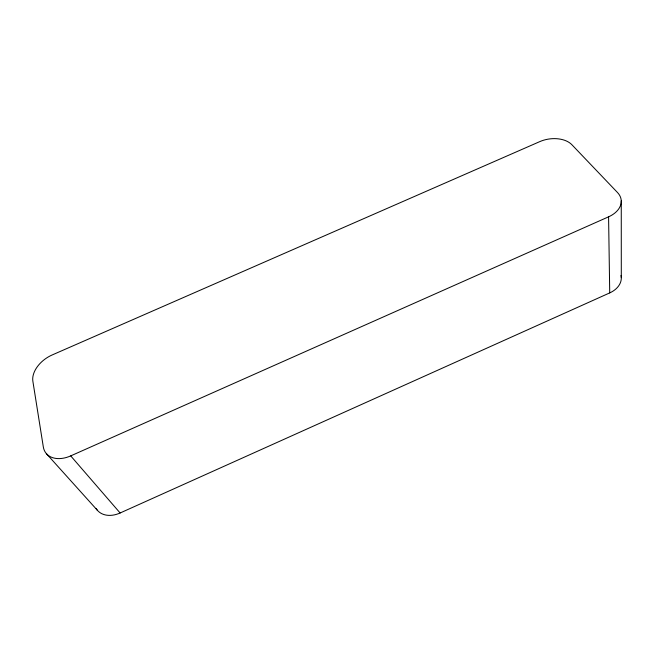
<?xml version="1.0" encoding="UTF-8"?>
<svg xmlns="http://www.w3.org/2000/svg" width="654" height="654" viewBox="0 0 654 654"><rect width="100%" height="100%" fill="white"/><g stroke="black" fill="none" stroke-linecap="round" stroke-linejoin="round"><path stroke-width="0.98" d="M96.064 508.436A24.402 17.944 -39.8 0 0 120.123 512.989L609.724 292.902A23.569 16.914 -3 0 0 621.022 275.424M70.714 455.887L608.58 216.826A25.792 17.217 -5.2 0 0 617.49 192.513L571.931 144.779A23.961 15.304 -8.2 0 0 539.812 141.607L52.124 354.983A24.877 16.227 -34.4 0 0 32.864 381.241L43.319 446.935A26.773 18.377 -37.3 0 0 70.714 455.887L120.123 512.989M46.336 453.59L97.438 510.357M608.58 216.826L609.724 292.902M621.259 200.917L621.3 277.639"/></g></svg>
